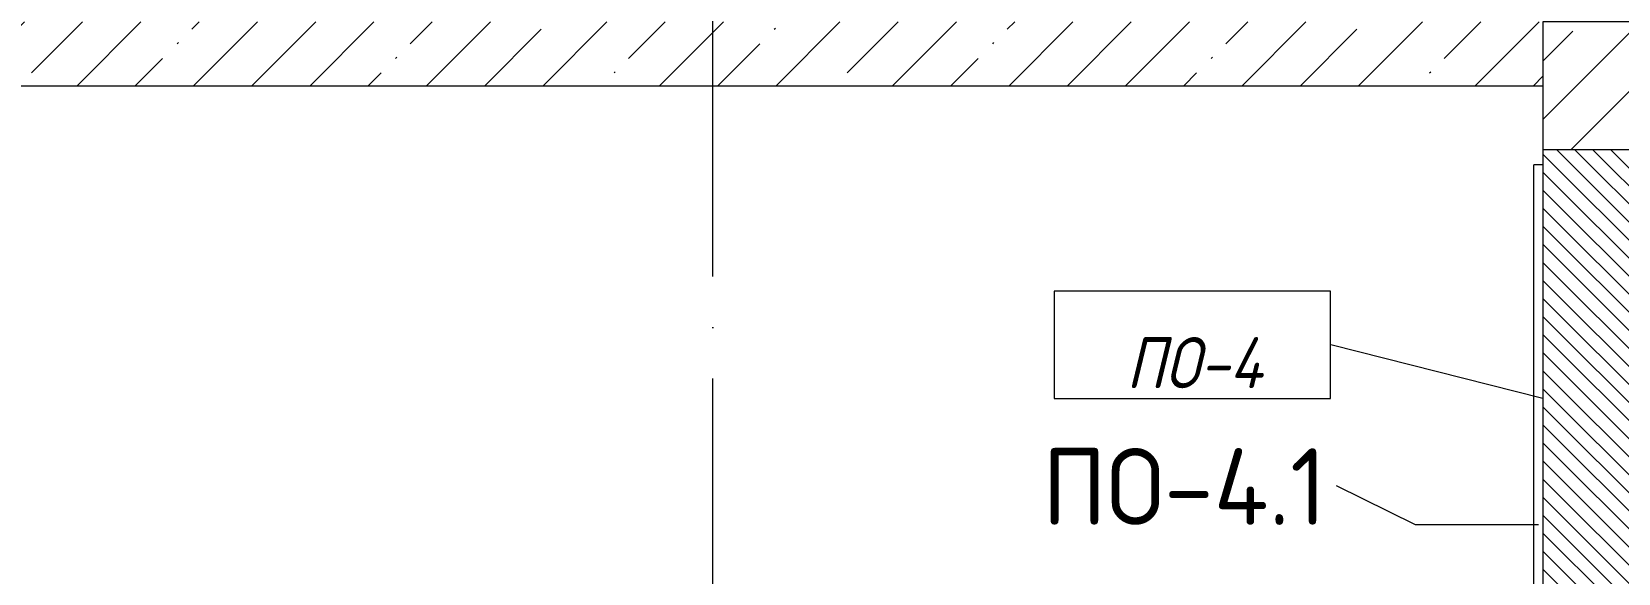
# Model space of a CAD drawing. Header units: millimetres. Extents: x -6467 to 106027, y -7090 to 195095.
# Drawn here: x 94833 to 101045, y 79871 to 81992 of the extents above; entities that cross this region are included whole.
import ezdxf

# ---------------------------------------------------------------- set-up
doc = ezdxf.new("R2010")
doc.units = ezdxf.units.MM
doc.linetypes.add('50_200_ШТРИХ_1Т_ш5_п1_п1_', pattern=[1400, 1000, -200, 0, -200])
for name, color, linetype, lineweight in [('A-FLOR', 7, 'Continuous', 9), ('A-FLOR-IDEN', 7, 'Continuous', 9), ('A-WALL', 7, 'Continuous', 5), ('A-WALL-IDEN', 7, 'Continuous', 9), ('S-COLS', 7, 'Continuous', 9), ('S-COLS-1', 7, 'Continuous', 5)]:
    doc.layers.add(name, color=color, linetype=linetype, lineweight=lineweight)
doc.layers.add('A-FLOR-PATT-1', color=7, linetype='Continuous', lineweight=5, true_color=0xd61c12)
doc.layers.add('Оси-3', color=7, linetype='50_200_ШТРИХ_1Т_ш5_п1_п1_', lineweight=9, true_color=0xaaaaaa)
doc.styles.add('GOST Common', font='', dxfattribs={"height": 300})
doc.styles.add('GOST Common_I', font='', dxfattribs={"width": 0.9, "height": 200})
doc.styles.get('GOST Common').set_extended_font_data('GOST Common')
doc.styles.get('GOST Common_I').set_extended_font_data('GOST Common', italic=True)

# ---------------------------------------------------------------- blocks, each defined once
blk = doc.blocks.new('BSC_Колонна _Прямоугольная - 500х500-V310-АИ_План этажа Радиаторы_2')
at = {"layer": 'S-COLS-1'}
h = blk.add_hatch(dxfattribs=at)
h.set_pattern_fill('FP_206', color=256, style=0, pattern_type=2)
h.set_pattern_definition([(135, (81780.7, -101000), (-228.0985, -228.0985), []), (135, (81780.7, -100771.9), (-228.0985, -228.0985), [403.225, -80.645, 6.706, -73.939])])
h.paths.add_polyline_path([(250, 250), (-250, 250), (-250, -250), (250, -250), (250, 242.6)])
for p, q in [((250, 250), (-250, 250)), ((-250, 250), (-250, -250)), ((250, -250), (250, 250)), ((-250, -250), (250, -250))]:
    blk.add_line(p, q, dxfattribs=at)
blk = doc.blocks.new('AAR_СКБ_Марка_Перекрытия_1 мм - Марка пола-27961726-АИ_План этажа Радиаторы_2')
at = {"layer": 'A-FLOR-IDEN'}
for p, q in [((2.723, 2.101), (-2.69, 2.101)), ((-2.69, 2.101), (-2.69, 0)), ((2.723, 0), (2.723, 2.101)), ((-2.69, 0), (2.723, 0))]:
    blk.add_line(p, q, dxfattribs=at)

msp = doc.modelspace()

# ---------------------------------------------------------------- hatches: boundary and pattern name
at = {"layer": 'A-FLOR-PATT-1'}
h = msp.add_hatch(dxfattribs=at)
h.set_pattern_fill('FP_320', color=256, style=0, pattern_type=2)
h.set_pattern_definition([(315, (101000, 80555.87), (35.3553, 35.3553), [])])
h.paths.add_polyline_path([(100750, 79581), (101000, 79581), (101000, 79685.7), (100994, 79685.7), (100994, 79766.7), (101075, 79766.7), (101075, 79760.7), (101175, 79760.7), (101175, 79766.7), (101250, 79766.7), (101250, 81530.7), (100750, 81530.7), (100750, 79641)])
at = {"layer": 'A-WALL'}
h = msp.add_hatch(dxfattribs=at)
h.set_pattern_fill('FP_1', color=256, style=0, pattern_type=2)
h.set_pattern_definition([(45, (0, 0), (-228.0985, 228.0985), []), (45, (228.1, 0), (-228.0985, 228.0985), [403.225, -80.645, 6.706, -73.939])])
h.paths.add_polyline_path([(100750, 81780.7), (100750, 82030.7), (93750, 82030.7), (93750, 81780.7), (99166.3, 81780.7)])

# ---------------------------------------------------------------- linework, layer by layer
at = {"layer": 'A-FLOR'}
msp.add_line((100750, 81530.7), (100750, 81470.7), dxfattribs=at)
at = {"layer": 'A-FLOR-IDEN'}
msp.add_line((100750, 80555.9), (99919, 80766), dxfattribs=at)
at = {"layer": 'A-WALL'}
for p, q in [((93750, 81780.7), (100750, 81780.7)), ((100715, 79641), (100715, 81470.7)), ((100750, 81470.7), (100715, 81470.7)), ((100750, 81470.7), (100750, 79641))]:
    msp.add_line(p, q, dxfattribs=at)
at = {"layer": 'A-WALL-IDEN'}
for p, q in [((100251.5, 80061.4), (99942.3, 80214.1)), ((100732.5, 80061.4), (100251.5, 80061.4))]:
    msp.add_line(p, q, dxfattribs=at)
at = {"layer": 'Оси-3'}
msp.add_line((97500, 47431), (97500, 91281), dxfattribs=at)

# ---------------------------------------------------------------- block references
at = {"layer": 'A-FLOR-IDEN', "xscale": 199.9999999999999, "yscale": 199.9999999999999, "zscale": 199.9999999999999}
msp.add_blockref('AAR_СКБ_Марка_Перекрытия_1 мм - Марка пола-27961726-АИ_План этажа Радиаторы_2', (99374.3, 80555.9), dxfattribs=at)
at = {"layer": 'S-COLS', "rotation": 269.9999999999997}
msp.add_blockref('BSC_Колонна _Прямоугольная - 500х500-V310-АИ_План этажа Радиаторы_2', (101000, 81780.7), dxfattribs=at)

# ---------------------------------------------------------------- texts
at = {"layer": 'A-FLOR-IDEN', "insert": (99384.5, 80695.7), "char_height": 200, "width": 572.4, "attachment_point": 5, "line_spacing_factor": 1.022766, "style": 'GOST Common_I'}
msp.add_mtext('\\pxqc,t0.9,1.8,2.7,3.6,4.5,5.4,6.3,7.2,8.1,9,9.9,10.8,11.7,12.6,13.5,14.4,15.3,16.2,17.1,18,18.9,19.8,20.7,21.6,22.5,23.4,24.3,25.2,26.1,27,27.9,28.8;{ПО-4}', dxfattribs=at)
at = {"layer": 'A-WALL-IDEN', "insert": (99346.3, 80360.6), "char_height": 300, "width": 1178, "attachment_point": 2, "line_spacing_factor": 1.022766, "style": 'GOST Common'}
msp.add_mtext('\\pxqc,t0.26667,0.53333,0.8,1.06667,1.33333,1.6,1.86667,2.13333,2.4,2.66667,2.93333,3.2,3.46667,3.73333,4,4.26667,4.53333,4.8,5.06667,5.33333,5.6,5.86667,6.13333,6.4,6.66667,6.93333,7.2,7.46667,7.73333,8,8.26667,8.53333;{ПО-4.1}', dxfattribs=at)

doc.saveas('drawing.dxf')
